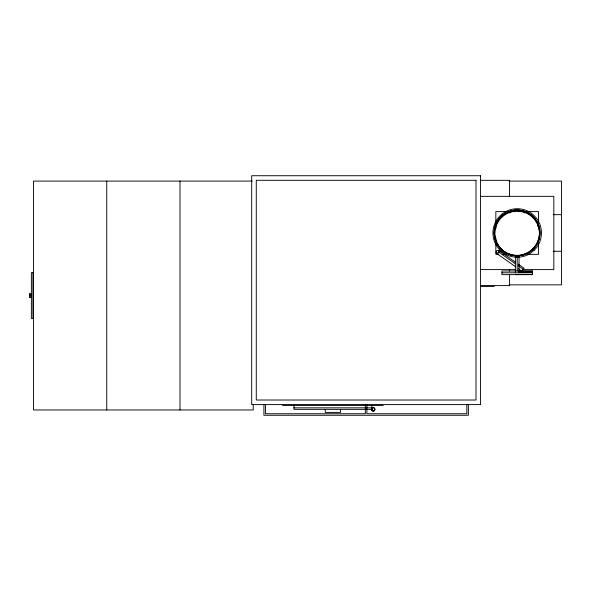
<?xml version="1.0" encoding="UTF-8"?>
<svg xmlns="http://www.w3.org/2000/svg" width="591" height="591" viewBox="0 0 591 591"><rect width="100%" height="100%" fill="white"/><g stroke="black" fill="none" stroke-linecap="round" stroke-linejoin="round"><path stroke-width="0.89" d="M522.208 271.084L524.165 268.292L518.292 264.17M509.826 212.886L511.097 211.608M519.016 255.622L515.359 255.615M517.199 257.233L519.016 256.996M480.542 180.329L509.575 180.329L509.575 196.722M252.32 181.097L33.517 181.097L33.517 409.969L253.236 409.969L253.236 404.429M509.028 181.097L561.45 181.097L561.45 284.847L509.028 284.847M480.579 196.352L553.819 196.352L553.819 269.592L522.695 269.592M506.746 211.608L495.842 211.608L495.842 222.519M509.302 211.608L515.84 211.608M517.657 211.608L525.096 211.608M527.652 211.608L538.564 211.608L538.564 222.519M553.213 214.666L561.45 214.666M553.213 251.278L561.45 251.278M498.568 254.337L495.842 254.337L495.842 243.426M503.022 254.337L506.613 254.337M527.652 254.337L538.564 254.337L538.564 243.426M480.579 269.592L515.367 269.592M532.461 271.025L501.944 270.966L501.944 274.623L532.461 274.623L532.461 270.966M519.031 271.21L532.461 271.21M519.031 271.498L532.461 271.498M519.031 271.882L532.461 271.882M519.031 272.318L532.461 272.318M33.517 272.643L31.382 272.643L31.382 318.416L33.517 318.416M501.944 272.791L532.461 272.791M532.461 274.564L515.367 274.623M480.542 285.616L509.575 285.616L509.575 274.689M480.579 286.376L494.312 286.376M31.382 293.697L29.55 293.697L29.55 297.362L31.382 297.362M29.55 294.237L31.382 294.237M29.55 295.53L31.382 295.53M29.55 296.822L31.382 296.822M282.505 405.389L383.212 405.389M293.949 407.834L371.769 407.834M371.828 409.356L293.949 409.356L293.949 405.389M515.219 256.974L519.157 257.491M515.352 262.108L499.188 250.769L497.083 253.768L515.455 266.652M498.405 251.877L515.308 263.734M518.248 265.795L523.39 269.4M518.388 268.713L521.328 270.774M523.301 211.608L524.579 212.886M537.293 225.599L538.564 226.87M538.564 225.075L538.564 227.062M538.564 238.882L538.564 240.869M519.031 272.791L519.031 255.704L515.367 255.704L515.367 272.791M517.199 255.704L517.199 270.966M509.575 269.223L509.575 271.121M495.842 224.174L495.842 228.88M495.842 237.974L495.842 241.771M468.36 404.599L468.36 415.274L263.904 415.274L263.904 404.599M466.838 404.599L466.838 413.752L366.893 413.752L366.893 404.599M371.769 405.389L371.769 409.356A1.529 1.529 0 0 0 373.638 411.225A1.529 1.529 0 0 0 374.317 408.669M365.371 404.599L365.371 413.752L265.425 413.752L265.425 404.599M340.46 409.356L340.46 412.407L325.257 412.407L325.257 409.356M179.996 181.097L179.996 409.969M106.757 181.097L106.757 409.969M32.904 272.643L32.904 318.416M522.976 254.943A22.273 22.273 0 0 1 495.627 227.927A22.273 22.273 0 0 1 532.572 217.289A22.273 22.273 0 0 1 523.774 254.714M498.472 253.945A1.832 1.832 0 0 1 496.277 252.8A1.832 1.832 0 0 1 497.223 250.518A1.832 1.832 0 0 1 499.58 251.264M499.764 251.7A1.832 1.832 0 0 1 499.831 252.172M372.16 408.669A1.529 1.529 0 0 1 372.478 408.433M371.82 408.654A1.529 1.529 0 0 1 373.689 407.576A1.529 1.529 0 0 1 374.768 409.445A1.529 1.529 0 0 1 372.899 410.523M372.529 410.376A1.529 1.529 0 0 1 371.82 409.445M505.756 252.793L501.02 249.158A22.886 22.886 0 0 1 501.02 216.786A22.886 22.886 0 0 1 533.385 216.786A22.886 22.886 0 0 1 533.385 249.158L528.642 252.793A22.886 22.886 0 0 1 505.756 252.793M534.353 250.126L529.329 253.982A24.261 24.261 0 0 1 505.069 253.982L500.045 250.126A24.261 24.261 0 0 1 500.045 215.818A24.261 24.261 0 0 1 534.353 215.818A24.261 24.261 0 0 1 534.353 250.126M480.572 175.726L251.7 175.726L251.7 404.599L480.572 404.599L480.572 175.726M475.991 180.299L256.272 180.299L256.272 400.018L475.991 400.018L475.991 180.299M503.266 250.953A22.672 22.672 0 0 0 539.465 235.735A22.672 22.672 0 0 0 508.186 211.992A22.672 22.672 0 0 0 503.266 250.953M503.133 251.123A22.886 22.886 0 0 0 539.679 235.765A22.886 22.886 0 0 0 508.097 211.8A22.886 22.886 0 0 0 503.133 251.123M503.392 250.783A22.458 22.458 0 0 0 539.258 235.706A22.458 22.458 0 0 0 508.267 212.191A22.458 22.458 0 0 0 503.392 250.783M372.529 410.679A1.529 1.529 0 0 0 374.82 409.356A1.529 1.529 0 0 0 372.529 408.034A1.529 1.529 0 0 0 372.529 410.679"/></g></svg>
